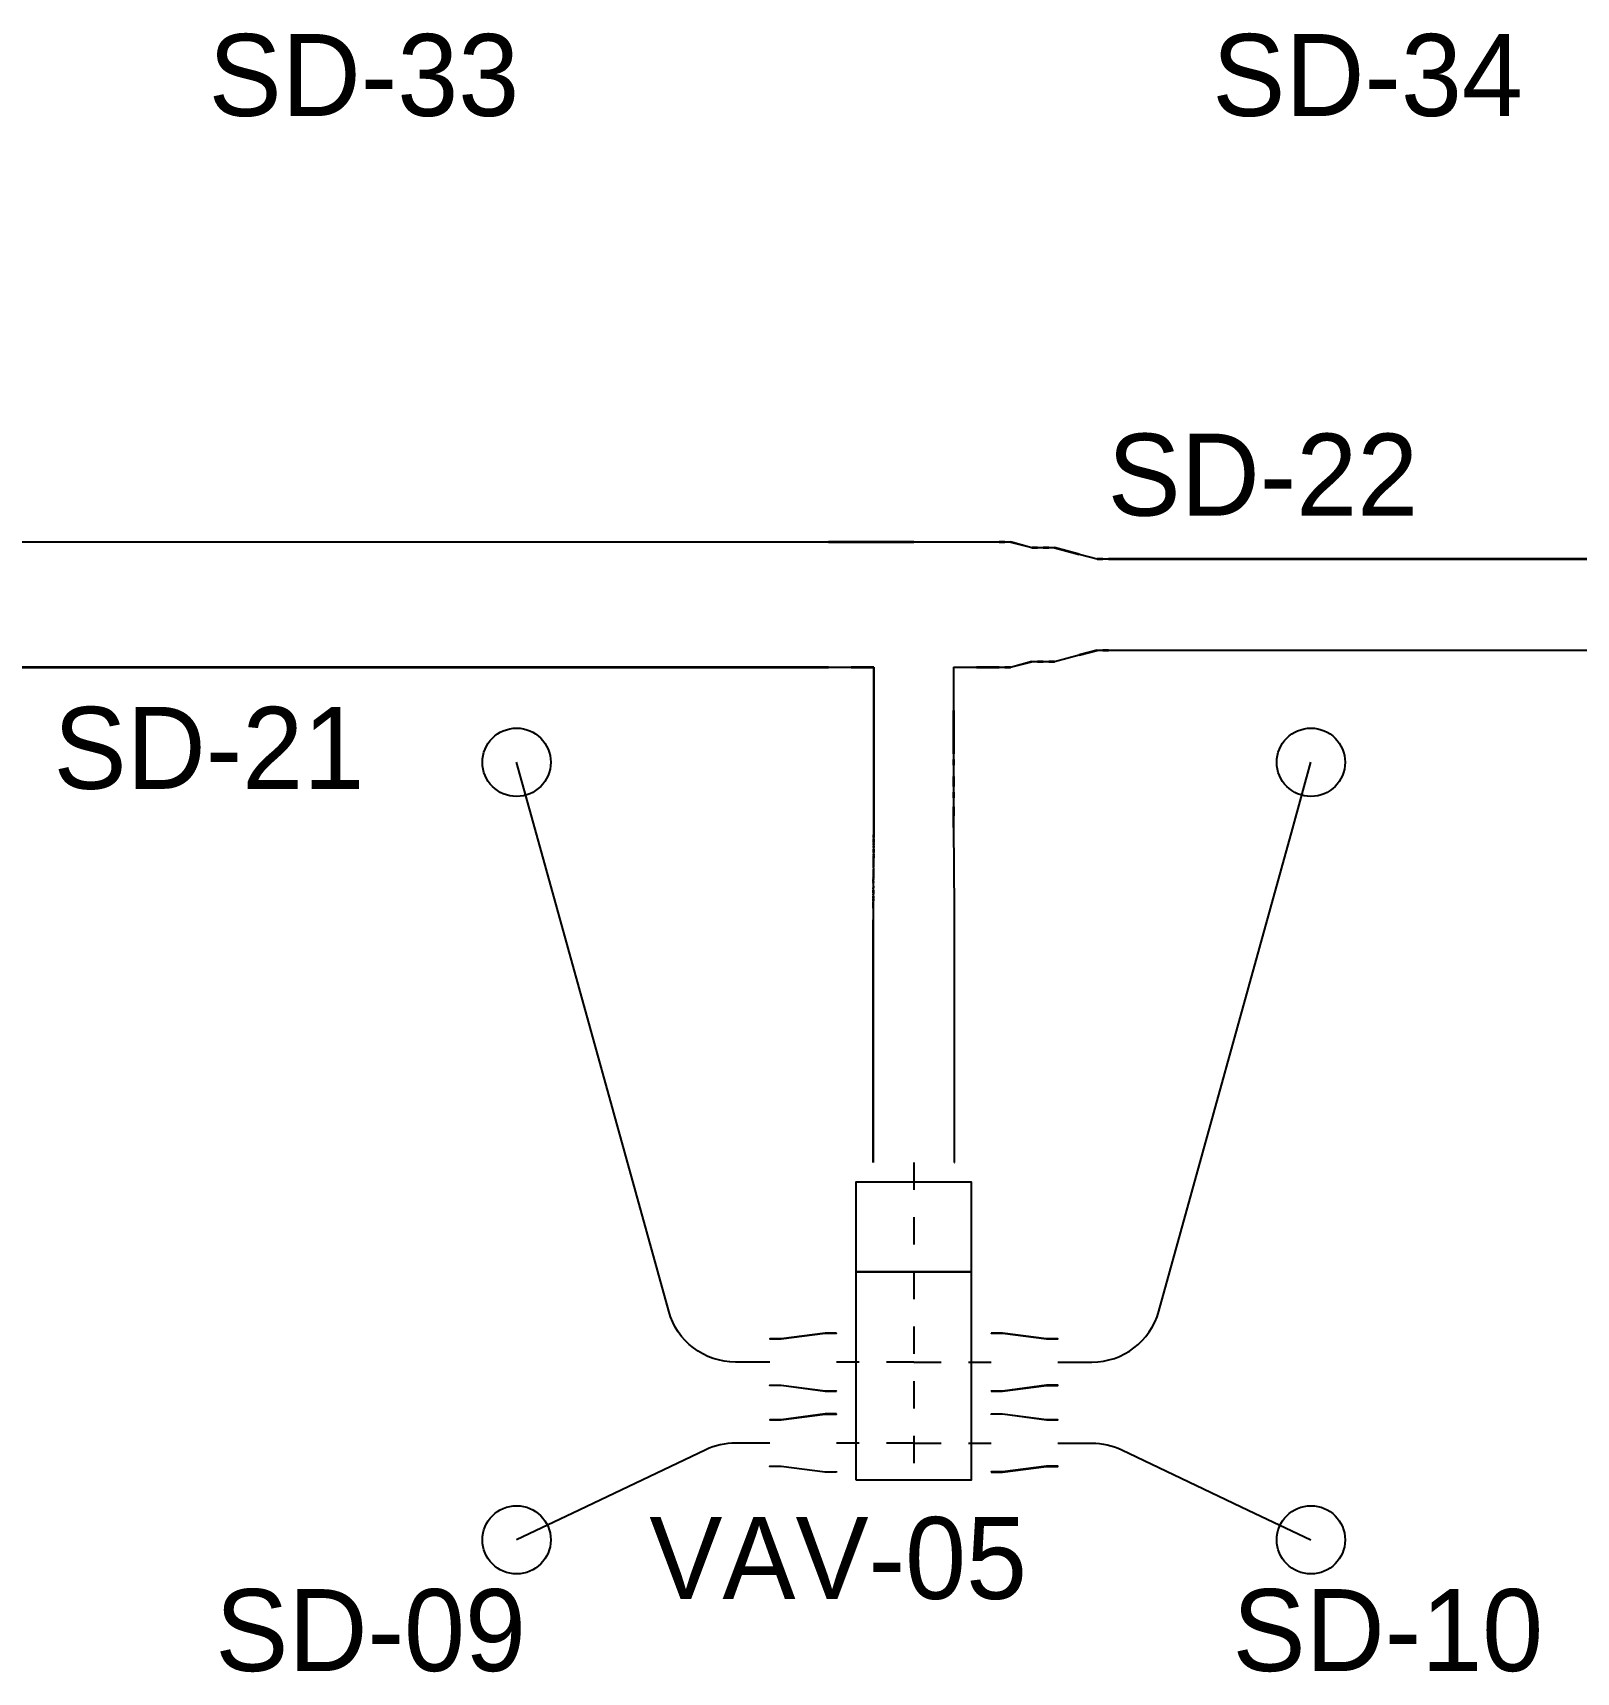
# Model space of a CAD drawing. Header units: metres. Extents: x 0.2 to 42.3, y 0.9 to 39.
# Drawn here: x 28.78 to 35.56, y 3.88 to 11.08 of the extents above; entities that cross this region are included whole.
import ezdxf

# ---------------------------------------------------------------- set-up
doc = ezdxf.new("R2010")
doc.units = ezdxf.units.M
doc.linetypes.add('BSA_LOGICAL_DASHED', pattern=[0.24, 0.12, -0.12])
for name, color, linetype in [('BSA_BRANCH_AXIS', 5, 'Continuous'), ('BSA_BRANCH_LABEL', 3, 'Continuous'), ('BSA_EQUIPMENT_ENVELOPE', 8, 'Continuous'), ('BSA_LOGICAL_DEVICE_AXIS', 8, 'BSA_LOGICAL_DASHED'), ('BSA_MATERIAL_SECTION', 7, 'Continuous'), ('BSA_REDUCER_MATERIAL', 7, 'Continuous'), ('BSA_TERMINAL_CENTRE', 3, 'Continuous'), ('BSA_VAV_LABEL', 7, 'Continuous')]:
    doc.layers.add(name, color=color, linetype=linetype)

msp = doc.modelspace()

# ---------------------------------------------------------------- linework, layer by layer
at = {"layer": 'BSA_BRANCH_AXIS'}
for points in [[(32.0206, 5.242), (31.8706, 5.242, -0.33707), (31.5769, 5.4654), (30.9901, 7.5827), (30.9087, 7.8764)], [(33.286, 5.242), (33.436, 5.242, 0.33707), (33.7297, 5.4654), (34.3165, 7.5827), (34.3979, 7.8764)], [(32.0206, 4.8864), (31.8706, 4.8864, 0.111497), (31.7397, 4.8568), (31.1839, 4.5924), (30.9087, 4.4614)], [(33.286, 4.8864), (33.436, 4.8864, -0.111497), (33.5669, 4.8568), (34.1227, 4.5924), (34.3979, 4.4614)]]:
    msp.add_lwpolyline(points, format="xyb", dxfattribs=at)
at = {"layer": 'BSA_EQUIPMENT_ENVELOPE'}
for points in [[(32.3993, 5.6389), (32.9073, 5.6389), (32.9073, 6.0326), (32.3993, 6.0326)], [(32.3993, 4.7245), (32.9073, 4.7245), (32.9073, 5.6389), (32.3993, 5.6389)]]:
    msp.add_lwpolyline(points, close=True, dxfattribs=at)
at = {"layer": 'BSA_LOGICAL_DEVICE_AXIS'}
for p, q in [((32.6533, 6.1183), (32.6533, 5.6389)), ((32.6533, 5.6389), (32.6533, 4.7245)), ((32.6533, 5.242), (32.3136, 5.242)), ((32.6533, 5.242), (32.993, 5.242)), ((32.6533, 4.8864), (32.3136, 4.8864)), ((32.6533, 4.8864), (32.993, 4.8864))]:
    msp.add_line(p, q, dxfattribs=at)
at = {"layer": 'BSA_MATERIAL_SECTION'}
for p, q in [((28.6962, 8.8447), (32.2783, 8.8447)), ((32.2783, 8.8439), (28.6962, 8.8439)), ((32.2783, 8.8447), (32.2783, 8.8443)), ((32.6533, 8.8447), (32.2783, 8.8447)), ((32.2783, 8.8443), (32.2783, 8.8447)), ((32.2783, 8.8439), (32.2783, 8.8443)), ((32.2783, 8.8443), (32.2783, 8.8439)), ((32.2783, 8.8439), (32.6533, 8.8439)), ((32.6533, 8.8447), (33.0283, 8.8447)), ((33.0283, 8.8439), (32.6533, 8.8439)), ((33.0283, 8.8443), (33.0283, 8.8447)), ((33.0283, 8.8443), (33.0283, 8.8447)), ((33.0533, 8.8447), (33.0283, 8.8447)), ((33.0283, 8.8443), (33.0283, 8.8439)), ((33.0283, 8.8443), (33.0283, 8.8439)), ((33.0283, 8.8439), (33.0533, 8.8439)), ((33.0533, 8.8447), (33.0783, 8.8447)), ((33.0783, 8.8439), (33.0533, 8.8439)), ((33.125, 8.8322), (33.0783, 8.8447)), ((33.0783, 8.8439), (33.125, 8.8314)), ((33.125, 8.8322), (33.1716, 8.8197)), ((33.1716, 8.8189), (33.125, 8.8314)), ((33.1966, 8.8197), (33.1716, 8.8197)), ((33.1716, 8.8189), (33.1966, 8.8189)), ((33.1966, 8.8197), (33.2216, 8.8197)), ((33.2216, 8.8189), (33.1966, 8.8189)), ((33.2216, 8.8193), (33.2216, 8.8197)), ((33.2216, 8.8193), (33.2216, 8.8197)), ((33.2466, 8.8197), (33.2216, 8.8197)), ((33.2216, 8.8193), (33.2216, 8.8189)), ((33.2216, 8.8193), (33.2216, 8.8189)), ((33.2216, 8.8189), (33.2466, 8.8189)), ((33.2466, 8.8197), (33.2716, 8.8197)), ((33.2716, 8.8189), (33.2466, 8.8189)), ((33.3804, 8.7906), (33.2716, 8.8197)), ((33.2716, 8.8189), (33.3805, 8.7897)), ((33.3804, 8.7906), (33.4582, 8.7697)), ((33.4582, 8.7689), (33.3805, 8.7897)), ((33.4832, 8.7697), (33.4582, 8.7697)), ((33.4582, 8.7689), (33.4832, 8.7689)), ((33.4832, 8.7697), (33.5082, 8.7697)), ((33.5082, 8.7689), (33.4832, 8.7689)), ((33.5082, 8.7693), (33.5082, 8.7697)), ((36.2699, 8.7697), (33.5082, 8.7697)), ((33.5082, 8.7697), (33.5082, 8.7693)), ((33.5082, 8.7693), (33.5082, 8.7689)), ((33.5082, 8.7689), (33.5082, 8.7693)), ((33.5082, 8.7689), (36.2699, 8.7689)), ((33.3804, 8.3473), (33.4582, 8.3681)), ((33.4582, 8.3689), (33.3805, 8.3481)), ((33.4582, 8.3689), (33.4832, 8.3689)), ((33.4832, 8.3681), (33.4582, 8.3681)), ((33.5082, 8.3689), (33.4832, 8.3689)), ((33.4832, 8.3681), (33.5082, 8.3681)), ((33.5082, 8.3685), (33.5082, 8.3689)), ((33.5082, 8.3689), (36.2699, 8.3689)), ((33.5082, 8.3685), (33.5082, 8.3689)), ((33.5082, 8.3685), (33.5082, 8.3681)), ((33.5082, 8.3685), (33.5082, 8.3681)), ((36.2699, 8.3681), (33.5082, 8.3681)), ((32.2783, 8.2939), (28.6962, 8.2939)), ((28.6962, 8.2931), (32.2783, 8.2931)), ((32.2783, 8.2939), (32.2783, 8.2935)), ((32.2783, 8.2939), (32.3783, 8.2939)), ((32.2783, 8.2935), (32.2783, 8.2939)), ((32.2783, 8.2931), (32.2783, 8.2935)), ((32.2783, 8.2935), (32.2783, 8.2931)), ((32.3779, 8.2931), (32.2783, 8.2931)), ((32.3779, 8.2931), (32.4775, 8.2931)), ((32.4783, 8.2939), (32.3783, 8.2939)), ((32.4775, 8.1036), (32.4775, 8.2931)), ((32.4783, 8.2939), (32.4783, 8.104)), ((32.8283, 8.2939), (32.9283, 8.2939)), ((32.8283, 8.2939), (32.8283, 8.104)), ((32.9287, 8.2931), (32.8291, 8.2931)), ((32.8291, 8.1036), (32.8291, 8.2931)), ((33.0283, 8.2939), (32.9283, 8.2939)), ((32.9287, 8.2931), (33.0283, 8.2931)), ((33.0283, 8.2935), (33.0283, 8.2939)), ((33.0283, 8.2935), (33.0283, 8.2939)), ((33.0283, 8.2939), (33.0533, 8.2939)), ((33.0283, 8.2935), (33.0283, 8.2931)), ((33.0283, 8.2935), (33.0283, 8.2931)), ((33.0533, 8.2931), (33.0283, 8.2931)), ((33.0783, 8.2939), (33.0533, 8.2939)), ((33.0533, 8.2931), (33.0783, 8.2931)), ((33.0783, 8.2939), (33.125, 8.3064)), ((33.125, 8.3056), (33.0783, 8.2931)), ((33.1716, 8.3189), (33.125, 8.3064)), ((33.125, 8.3056), (33.1716, 8.3181)), ((33.1716, 8.3189), (33.1966, 8.3189)), ((33.1966, 8.3181), (33.1716, 8.3181)), ((33.2216, 8.3189), (33.1966, 8.3189)), ((33.1966, 8.3181), (33.2216, 8.3181)), ((33.2216, 8.3185), (33.2216, 8.3189)), ((33.2216, 8.3185), (33.2216, 8.3189)), ((33.2216, 8.3189), (33.2466, 8.3189)), ((33.2216, 8.3185), (33.2216, 8.3181)), ((33.2216, 8.3185), (33.2216, 8.3181)), ((33.2466, 8.3181), (33.2216, 8.3181)), ((33.2716, 8.3189), (33.2466, 8.3189)), ((33.2466, 8.3181), (33.2716, 8.3181)), ((33.2716, 8.3189), (33.3805, 8.3481)), ((33.3804, 8.3473), (33.2716, 8.3181)), ((32.4775, 8.1036), (32.4775, 7.914)), ((32.4783, 7.914), (32.4783, 8.104)), ((32.8283, 7.914), (32.8283, 8.104)), ((32.8291, 8.1036), (32.8291, 7.914)), ((32.4779, 7.914), (32.4775, 7.914)), ((32.4779, 7.914), (32.4775, 7.914)), ((32.4775, 7.889), (32.4775, 7.914)), ((32.4775, 7.889), (32.4775, 7.864)), ((32.4775, 7.8138), (32.4775, 7.864)), ((32.4779, 7.914), (32.4783, 7.914)), ((32.4779, 7.914), (32.4783, 7.914)), ((32.4783, 7.914), (32.4783, 7.889)), ((32.4783, 7.864), (32.4783, 7.889)), ((32.4783, 7.864), (32.4783, 7.8138)), ((32.8287, 7.914), (32.8283, 7.914)), ((32.8287, 7.914), (32.8283, 7.914)), ((32.8283, 7.914), (32.8283, 7.889)), ((32.8283, 7.864), (32.8283, 7.889)), ((32.8283, 7.864), (32.8283, 7.8138)), ((32.8287, 7.914), (32.8291, 7.914)), ((32.8287, 7.914), (32.8291, 7.914)), ((32.8291, 7.889), (32.8291, 7.914)), ((32.8291, 7.889), (32.8291, 7.864)), ((32.8291, 7.8138), (32.8291, 7.864)), ((32.4775, 7.8138), (32.4775, 7.7707)), ((32.4783, 7.7707), (32.4783, 7.8138)), ((32.8283, 7.7707), (32.8283, 7.8138)), ((32.8291, 7.8138), (32.8291, 7.7707)), ((32.4775, 7.7457), (32.4775, 7.7707)), ((32.4775, 7.7457), (32.4775, 7.7207)), ((32.4779, 7.7207), (32.4775, 7.7207)), ((32.4775, 7.6807), (32.4775, 7.7207)), ((32.4775, 7.7207), (32.4779, 7.7207)), ((32.4779, 7.7207), (32.4783, 7.7207)), ((32.4783, 7.7207), (32.4779, 7.7207)), ((32.4783, 7.7707), (32.4783, 7.7457)), ((32.4783, 7.7207), (32.4783, 7.7457)), ((32.4783, 7.7207), (32.4783, 7.6807)), ((32.8283, 7.7707), (32.8283, 7.7457)), ((32.8283, 7.7207), (32.8283, 7.7457)), ((32.8283, 7.7207), (32.8287, 7.7207)), ((32.8283, 7.7207), (32.8283, 7.6807)), ((32.8287, 7.7207), (32.8283, 7.7207)), ((32.8291, 7.7207), (32.8287, 7.7207)), ((32.8287, 7.7207), (32.8291, 7.7207)), ((32.8291, 7.7457), (32.8291, 7.7707)), ((32.8291, 7.7457), (32.8291, 7.7207)), ((32.8291, 7.6807), (32.8291, 7.7207)), ((32.4775, 7.6807), (32.4775, 7.6407)), ((32.4775, 7.6157), (32.4775, 7.6407)), ((32.4779, 7.6407), (32.4775, 7.6407)), ((32.4779, 7.6407), (32.4775, 7.6407)), ((32.4779, 7.6407), (32.4783, 7.6407)), ((32.4779, 7.6407), (32.4783, 7.6407)), ((32.4783, 7.6407), (32.4783, 7.6807)), ((32.4783, 7.6407), (32.4783, 7.6157)), ((32.8283, 7.6407), (32.8283, 7.6807)), ((32.8287, 7.6407), (32.8283, 7.6407)), ((32.8283, 7.5907), (32.8283, 7.6407)), ((32.8283, 7.6407), (32.8287, 7.6407)), ((32.8287, 7.6407), (32.8291, 7.6407)), ((32.8291, 7.6407), (32.8287, 7.6407)), ((32.8291, 7.6807), (32.8291, 7.6407)), ((32.8291, 7.5907), (32.8291, 7.6407)), ((32.4773, 7.5698), (32.4774, 7.5742)), ((32.4773, 7.5698), (32.4773, 7.567)), ((32.4773, 7.5598), (32.4773, 7.567)), ((32.4774, 7.583), (32.4775, 7.5876)), ((32.4774, 7.583), (32.4774, 7.5802)), ((32.4774, 7.5802), (32.4774, 7.577)), ((32.4774, 7.5742), (32.4774, 7.577)), ((32.4775, 7.6157), (32.4775, 7.5907)), ((32.4775, 7.5907), (32.4775, 7.5907)), ((32.4775, 7.5906), (32.4775, 7.5907)), ((32.4775, 7.5905), (32.4775, 7.5906)), ((32.4775, 7.5906), (32.4775, 7.5906)), ((32.4775, 7.5905), (32.4775, 7.5895)), ((32.4775, 7.5893), (32.4775, 7.5895)), ((32.4775, 7.5876), (32.4775, 7.5893)), ((32.4782, 7.5742), (32.4781, 7.5698)), ((32.4781, 7.567), (32.4781, 7.5698)), ((32.4781, 7.567), (32.4781, 7.5598)), ((32.4783, 7.5876), (32.4782, 7.583)), ((32.4782, 7.5802), (32.4782, 7.583)), ((32.4782, 7.577), (32.4782, 7.5802)), ((32.4782, 7.577), (32.4782, 7.5742)), ((32.4783, 7.5907), (32.4783, 7.6157)), ((32.4783, 7.5907), (32.4783, 7.5907)), ((32.4783, 7.5907), (32.4783, 7.5906)), ((32.4783, 7.5906), (32.4783, 7.5905)), ((32.4783, 7.5906), (32.4783, 7.5906)), ((32.4783, 7.5895), (32.4783, 7.5905)), ((32.4783, 7.5895), (32.4783, 7.5893)), ((32.4783, 7.5893), (32.4783, 7.5876)), ((32.8283, 7.5907), (32.8311, 7.2351)), ((32.8319, 7.2351), (32.8291, 7.5907)), ((32.4766, 7.4796), (32.4767, 7.4891)), ((32.4767, 7.491), (32.4768, 7.4946)), ((32.4767, 7.491), (32.4767, 7.4901)), ((32.4767, 7.4901), (32.4767, 7.4891)), ((32.4768, 7.5057), (32.4769, 7.5081)), ((32.4768, 7.5018), (32.4768, 7.5057)), ((32.4768, 7.5018), (32.4768, 7.4946)), ((32.477, 7.524), (32.4769, 7.5196)), ((32.4769, 7.5161), (32.4769, 7.5196)), ((32.4769, 7.5129), (32.4769, 7.5161)), ((32.4769, 7.5129), (32.4769, 7.5081)), ((32.477, 7.5323), (32.4771, 7.5399)), ((32.477, 7.5289), (32.477, 7.5323)), ((32.477, 7.524), (32.477, 7.5289)), ((32.4772, 7.5462), (32.4771, 7.5443)), ((32.4771, 7.5443), (32.4771, 7.5437)), ((32.4771, 7.5437), (32.4771, 7.5399)), ((32.4773, 7.5598), (32.4772, 7.5572)), ((32.4772, 7.5462), (32.4772, 7.5572)), ((32.4775, 7.4891), (32.4774, 7.4796)), ((32.4776, 7.4946), (32.4775, 7.491)), ((32.4775, 7.4901), (32.4775, 7.491)), ((32.4775, 7.4891), (32.4775, 7.4901)), ((32.4777, 7.5081), (32.4776, 7.5057)), ((32.4776, 7.5057), (32.4776, 7.5018)), ((32.4776, 7.4946), (32.4776, 7.5018)), ((32.4777, 7.5196), (32.4778, 7.524)), ((32.4777, 7.5196), (32.4777, 7.5161)), ((32.4777, 7.5161), (32.4777, 7.5129)), ((32.4777, 7.5081), (32.4777, 7.5129)), ((32.4779, 7.5399), (32.4778, 7.5323)), ((32.4778, 7.5323), (32.4778, 7.5289)), ((32.4778, 7.5289), (32.4778, 7.524)), ((32.4779, 7.5443), (32.478, 7.5462)), ((32.4779, 7.5437), (32.4779, 7.5443)), ((32.4779, 7.5399), (32.4779, 7.5437)), ((32.478, 7.5572), (32.4781, 7.5598)), ((32.478, 7.5572), (32.478, 7.5462)), ((32.4762, 7.4203), (32.4761, 7.418)), ((32.4761, 7.4178), (32.4761, 7.418)), ((32.4761, 7.4175), (32.4761, 7.4178)), ((32.4761, 7.4129), (32.4761, 7.4175)), ((32.4762, 7.4306), (32.4763, 7.4318)), ((32.4762, 7.4296), (32.4762, 7.4306)), ((32.4762, 7.4296), (32.4762, 7.4262)), ((32.4762, 7.4223), (32.4762, 7.4262)), ((32.4762, 7.4223), (32.4762, 7.4221)), ((32.4762, 7.4221), (32.4762, 7.4215)), ((32.4762, 7.4203), (32.4762, 7.4215)), ((32.4764, 7.4462), (32.4763, 7.4419)), ((32.4763, 7.4413), (32.4763, 7.4419)), ((32.4763, 7.4409), (32.4763, 7.4413)), ((32.4763, 7.4409), (32.4763, 7.4388)), ((32.4763, 7.4378), (32.4763, 7.4388)), ((32.4763, 7.4378), (32.4763, 7.4318)), ((32.4765, 7.4573), (32.4764, 7.4541)), ((32.4764, 7.4541), (32.4764, 7.451)), ((32.4764, 7.4487), (32.4764, 7.451)), ((32.4764, 7.4462), (32.4764, 7.4487)), ((32.4766, 7.4696), (32.4765, 7.4675)), ((32.4765, 7.4662), (32.4765, 7.4675)), ((32.4765, 7.4629), (32.4765, 7.4662)), ((32.4765, 7.4573), (32.4765, 7.4629)), ((32.4766, 7.4796), (32.4766, 7.4735)), ((32.4766, 7.4717), (32.4766, 7.4735)), ((32.4766, 7.4696), (32.4766, 7.4717)), ((32.4769, 7.418), (32.477, 7.4203)), ((32.4769, 7.418), (32.4769, 7.4178)), ((32.4769, 7.4178), (32.4769, 7.4175)), ((32.4769, 7.4129), (32.4769, 7.4175)), ((32.4771, 7.4318), (32.477, 7.4306)), ((32.477, 7.4306), (32.477, 7.4296)), ((32.477, 7.4262), (32.477, 7.4296)), ((32.477, 7.4262), (32.477, 7.4223)), ((32.477, 7.4221), (32.477, 7.4223)), ((32.477, 7.4215), (32.477, 7.4221)), ((32.477, 7.4215), (32.477, 7.4203)), ((32.4771, 7.4419), (32.4772, 7.4462)), ((32.4771, 7.4419), (32.4771, 7.4413)), ((32.4771, 7.4413), (32.4771, 7.4409)), ((32.4771, 7.4388), (32.4771, 7.4409)), ((32.4771, 7.4388), (32.4771, 7.4378)), ((32.4771, 7.4318), (32.4771, 7.4378)), ((32.4772, 7.4541), (32.4773, 7.4573)), ((32.4772, 7.451), (32.4772, 7.4541)), ((32.4772, 7.451), (32.4772, 7.4487)), ((32.4772, 7.4487), (32.4772, 7.4462)), ((32.4773, 7.4675), (32.4774, 7.4696)), ((32.4773, 7.4675), (32.4773, 7.4662)), ((32.4773, 7.4662), (32.4773, 7.4629)), ((32.4773, 7.4629), (32.4773, 7.4573)), ((32.4774, 7.4735), (32.4774, 7.4796)), ((32.4774, 7.4735), (32.4774, 7.4717)), ((32.4774, 7.4717), (32.4774, 7.4696)), ((32.4756, 7.3449), (32.4755, 7.3405)), ((32.4756, 7.3536), (32.4757, 7.3584)), ((32.4756, 7.3536), (32.4756, 7.3485)), ((32.4756, 7.3449), (32.4756, 7.3485)), ((32.4757, 7.3655), (32.4758, 7.3705)), ((32.4757, 7.3655), (32.4757, 7.3634)), ((32.4757, 7.3625), (32.4757, 7.3634)), ((32.4757, 7.3622), (32.4757, 7.3625)), ((32.4757, 7.3622), (32.4757, 7.3607)), ((32.4757, 7.3607), (32.4757, 7.3586)), ((32.4757, 7.3584), (32.4757, 7.3586)), ((32.4758, 7.3789), (32.4759, 7.3821)), ((32.4758, 7.3789), (32.4758, 7.3774)), ((32.4758, 7.3774), (32.4758, 7.3759)), ((32.4758, 7.3729), (32.4758, 7.3759)), ((32.4758, 7.3729), (32.4758, 7.3726)), ((32.4758, 7.3711), (32.4758, 7.3726)), ((32.4758, 7.3711), (32.4758, 7.3705)), ((32.4759, 7.393), (32.476, 7.3949)), ((32.4759, 7.391), (32.4759, 7.393)), ((32.4759, 7.391), (32.4759, 7.3887)), ((32.4759, 7.3887), (32.4759, 7.3874)), ((32.4759, 7.3855), (32.4759, 7.3874)), ((32.4759, 7.3855), (32.4759, 7.3839)), ((32.4759, 7.3832), (32.4759, 7.3839)), ((32.4759, 7.3821), (32.4759, 7.3832)), ((32.476, 7.405), (32.4761, 7.4074)), ((32.476, 7.405), (32.476, 7.4046)), ((32.476, 7.4046), (32.476, 7.4043)), ((32.476, 7.4008), (32.476, 7.4043)), ((32.476, 7.4008), (32.476, 7.4001)), ((32.476, 7.399), (32.476, 7.4001)), ((32.476, 7.3968), (32.476, 7.399)), ((32.476, 7.3968), (32.476, 7.3949)), ((32.4761, 7.4129), (32.4761, 7.4074)), ((32.4763, 7.3405), (32.4764, 7.3449)), ((32.4764, 7.3536), (32.4765, 7.3584)), ((32.4764, 7.3536), (32.4764, 7.3485)), ((32.4764, 7.3449), (32.4764, 7.3485)), ((32.4766, 7.3705), (32.4765, 7.3655)), ((32.4765, 7.3634), (32.4765, 7.3655)), ((32.4765, 7.3634), (32.4765, 7.3625)), ((32.4765, 7.3625), (32.4765, 7.3622)), ((32.4765, 7.3607), (32.4765, 7.3622)), ((32.4765, 7.3586), (32.4765, 7.3607)), ((32.4765, 7.3586), (32.4765, 7.3584)), ((32.4767, 7.3821), (32.4766, 7.3789)), ((32.4766, 7.3774), (32.4766, 7.3789)), ((32.4766, 7.3759), (32.4766, 7.3774)), ((32.4766, 7.3759), (32.4766, 7.3729)), ((32.4766, 7.3726), (32.4766, 7.3729)), ((32.4766, 7.3726), (32.4766, 7.3711)), ((32.4766, 7.3705), (32.4766, 7.3711)), ((32.4768, 7.3949), (32.4767, 7.393)), ((32.4767, 7.393), (32.4767, 7.391)), ((32.4767, 7.3887), (32.4767, 7.391)), ((32.4767, 7.3874), (32.4767, 7.3887)), ((32.4767, 7.3874), (32.4767, 7.3855)), ((32.4767, 7.3839), (32.4767, 7.3855)), ((32.4767, 7.3839), (32.4767, 7.3832)), ((32.4767, 7.3832), (32.4767, 7.3821)), ((32.4769, 7.4074), (32.4768, 7.405)), ((32.4768, 7.4046), (32.4768, 7.405)), ((32.4768, 7.4043), (32.4768, 7.4046)), ((32.4768, 7.4043), (32.4768, 7.4008)), ((32.4768, 7.4001), (32.4768, 7.4008)), ((32.4768, 7.4001), (32.4768, 7.399)), ((32.4768, 7.399), (32.4768, 7.3968)), ((32.4768, 7.3949), (32.4768, 7.3968)), ((32.4769, 7.4129), (32.4769, 7.4074)), ((32.475, 7.279), (32.4751, 7.2819)), ((32.475, 7.2775), (32.475, 7.279)), ((32.475, 7.2775), (32.475, 7.2746)), ((32.475, 7.2717), (32.475, 7.2746)), ((32.4752, 7.2944), (32.4751, 7.2922)), ((32.4751, 7.2922), (32.4751, 7.2878)), ((32.4751, 7.2819), (32.4751, 7.2878)), ((32.4752, 7.3042), (32.4753, 7.3075)), ((32.4752, 7.3031), (32.4752, 7.3042)), ((32.4752, 7.3031), (32.4752, 7.301)), ((32.4752, 7.301), (32.4752, 7.2966)), ((32.4752, 7.2944), (32.4752, 7.2966)), ((32.4754, 7.3207), (32.4753, 7.3141)), ((32.4753, 7.3075), (32.4753, 7.3141)), ((32.4755, 7.3317), (32.4754, 7.3244)), ((32.4754, 7.3225), (32.4754, 7.3244)), ((32.4754, 7.3207), (32.4754, 7.3225)), ((32.4755, 7.3405), (32.4755, 7.3317)), ((32.4759, 7.2819), (32.4758, 7.279)), ((32.4758, 7.279), (32.4758, 7.2775)), ((32.4758, 7.2746), (32.4758, 7.2775)), ((32.4758, 7.2746), (32.4758, 7.2717)), ((32.4759, 7.2922), (32.476, 7.2944)), ((32.4759, 7.2878), (32.4759, 7.2922)), ((32.4759, 7.2878), (32.4759, 7.2819)), ((32.4761, 7.3075), (32.476, 7.3042)), ((32.476, 7.3042), (32.476, 7.3031)), ((32.476, 7.301), (32.476, 7.3031)), ((32.476, 7.301), (32.476, 7.2966)), ((32.476, 7.2944), (32.476, 7.2966)), ((32.4761, 7.3141), (32.4762, 7.3207)), ((32.4761, 7.3141), (32.4761, 7.3075)), ((32.4763, 7.3317), (32.4762, 7.3244)), ((32.4762, 7.3225), (32.4762, 7.3244)), ((32.4762, 7.3207), (32.4762, 7.3225)), ((32.4763, 7.3317), (32.4763, 7.3405)), ((32.4748, 7.2417), (32.4747, 7.2351)), ((32.4747, 7.2351), (32.4747, 7.1851)), ((32.4749, 7.2549), (32.4748, 7.2527)), ((32.4748, 7.2527), (32.4748, 7.2483)), ((32.4748, 7.2483), (32.4748, 7.2439)), ((32.4748, 7.2417), (32.4748, 7.2439)), ((32.475, 7.2673), (32.4749, 7.2614)), ((32.4749, 7.2549), (32.4749, 7.2614)), ((32.475, 7.2702), (32.475, 7.2717)), ((32.475, 7.2673), (32.475, 7.2702)), ((32.4755, 7.2351), (32.4756, 7.2417)), ((32.4755, 7.2351), (32.4755, 7.1851)), ((32.4756, 7.2527), (32.4757, 7.2549)), ((32.4756, 7.2483), (32.4756, 7.2527)), ((32.4756, 7.2439), (32.4756, 7.2483)), ((32.4756, 7.2439), (32.4756, 7.2417)), ((32.4757, 7.2614), (32.4758, 7.2673)), ((32.4757, 7.2614), (32.4757, 7.2549)), ((32.4758, 7.2717), (32.4758, 7.2702)), ((32.4758, 7.2702), (32.4758, 7.2673)), ((32.8311, 7.2351), (32.8311, 7.1851)), ((32.8319, 7.1851), (32.8319, 7.2351)), ((32.4747, 7.1851), (32.4751, 7.1851)), ((32.4747, 6.6517), (32.4747, 7.1851)), ((32.4751, 7.1851), (32.4747, 7.1851)), ((32.4755, 7.1851), (32.4751, 7.1851)), ((32.4751, 7.1851), (32.4755, 7.1851)), ((32.4755, 7.1851), (32.4755, 6.6517)), ((32.8311, 7.1851), (32.8319, 7.1851)), ((32.8311, 7.1851), (32.8311, 6.1183)), ((32.8319, 7.1851), (32.8311, 7.1851)), ((32.8319, 6.1183), (32.8319, 7.1851)), ((32.4747, 6.6517), (32.4747, 6.1183)), ((32.4755, 6.1183), (32.4755, 6.6517)), ((32.4747, 6.1183), (32.4751, 6.1183)), ((32.4755, 6.1183), (32.4751, 6.1183)), ((32.8311, 6.1183), (32.8319, 6.1183))]:
    msp.add_line(p, q, dxfattribs=at)
at = {"layer": 'BSA_REDUCER_MATERIAL'}
for points in [[(32.3136, 5.3698), (32.2636, 5.3698), (32.0706, 5.3444), (32.0206, 5.3444), (32.0206, 5.3436), (32.0706, 5.3436), (32.2636, 5.369), (32.3136, 5.369)], [(32.993, 5.3698), (33.043, 5.3698), (33.236, 5.3444), (33.286, 5.3444), (33.286, 5.3436), (33.236, 5.3436), (33.043, 5.369), (32.993, 5.369)], [(32.3136, 5.1142), (32.2636, 5.1142), (32.0706, 5.1396), (32.0206, 5.1396), (32.0206, 5.1404), (32.0706, 5.1404), (32.2636, 5.115), (32.3136, 5.115)], [(32.993, 5.1142), (33.043, 5.1142), (33.236, 5.1396), (33.286, 5.1396), (33.286, 5.1404), (33.236, 5.1404), (33.043, 5.115), (32.993, 5.115)], [(32.3136, 5.0142), (32.2636, 5.0142), (32.0706, 4.9888), (32.0206, 4.9888), (32.0206, 4.988), (32.0706, 4.988), (32.2636, 5.0134), (32.3136, 5.0134)], [(32.993, 5.0142), (33.043, 5.0142), (33.236, 4.9888), (33.286, 4.9888), (33.286, 4.988), (33.236, 4.988), (33.043, 5.0134), (32.993, 5.0134)], [(32.3136, 4.7586), (32.2636, 4.7586), (32.0706, 4.784), (32.0206, 4.784), (32.0206, 4.7848), (32.0706, 4.7848), (32.2636, 4.7594), (32.3136, 4.7594)], [(32.993, 4.7586), (33.043, 4.7586), (33.236, 4.784), (33.286, 4.784), (33.286, 4.7848), (33.236, 4.7848), (33.043, 4.7594), (32.993, 4.7594)]]:
    msp.add_lwpolyline(points, close=True, dxfattribs=at)
at = {"layer": 'BSA_TERMINAL_CENTRE'}
for centre in [(30.9087, 7.8764), (34.3979, 7.8764), (30.9087, 4.4614), (34.3979, 4.4614)]:
    msp.add_circle(centre, 0.15, dxfattribs=at)

# ---------------------------------------------------------------- texts
at = {"layer": 'BSA_BRANCH_LABEL'}
for s, p in [('SD-33', (29.5558, 10.7151)), ('SD-34', (33.9642, 10.7151)), ('SD-22', (33.5045, 8.9598)), ('SD-21', (28.8749, 7.7598)), ('SD-09', (29.5854, 3.8851)), ('SD-10', (34.0533, 3.8851))]:
    msp.add_text(s, height=0.36, dxfattribs=at).set_placement(p)
at = {"layer": 'BSA_VAV_LABEL'}
msp.add_text('VAV-05', height=0.36, dxfattribs=at).set_placement((31.4918, 4.2017))

doc.saveas('drawing.dxf')
